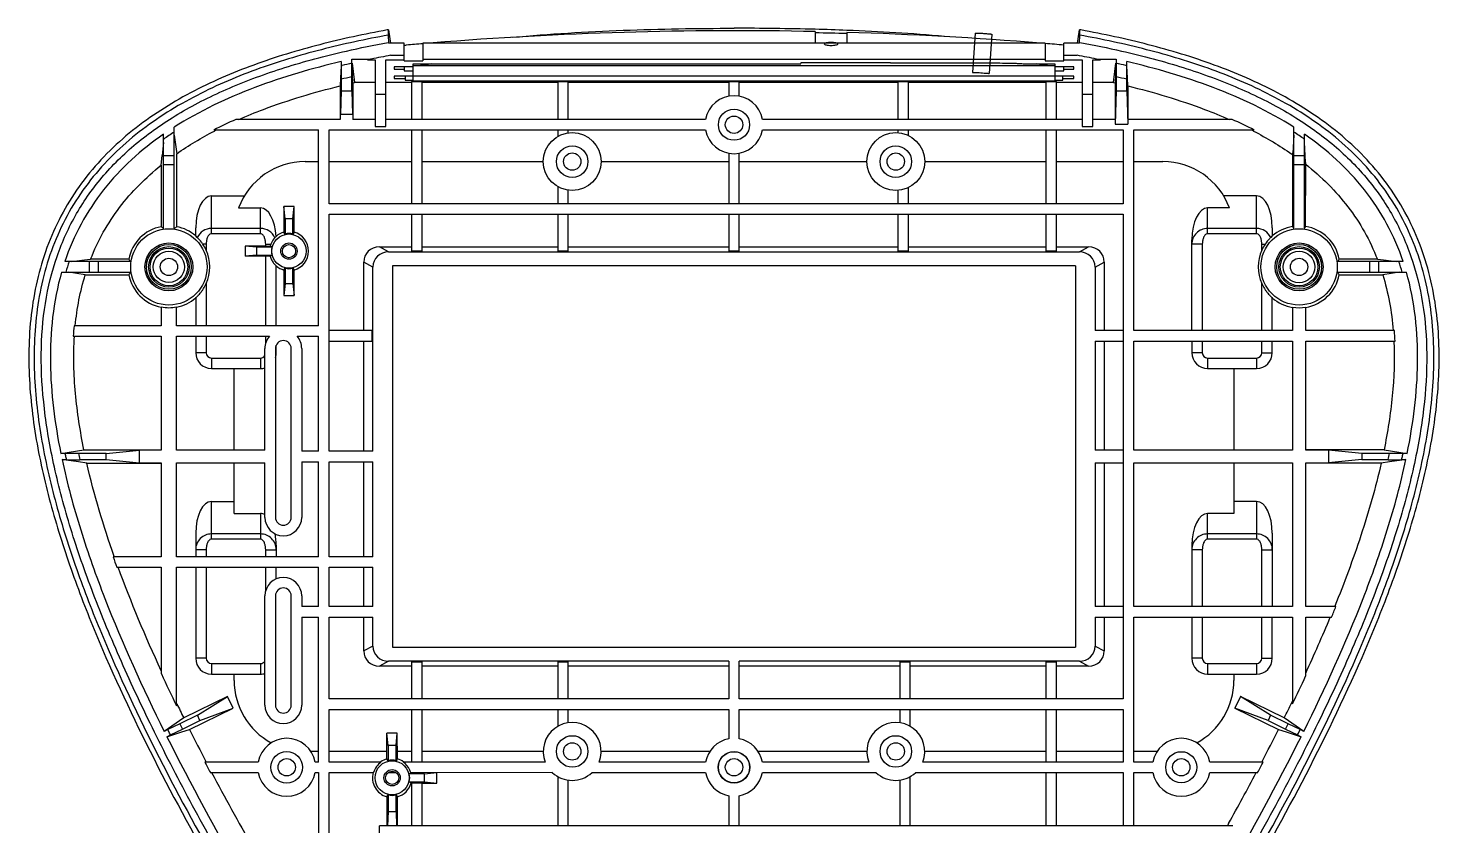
# Model space of a CAD drawing. Header units: millimetres. Extents: x 480 to 3134, y 272 to 1195.
# Drawn here: x 809.6 to 1077.8, y 423.8 to 575.3 of the extents above; entities that cross this region are included whole.
import ezdxf

# ---------------------------------------------------------------- set-up
doc = ezdxf.new("R2010")
doc.units = ezdxf.units.MM

msp = doc.modelspace()

# ---------------------------------------------------------------- linework, layer by layer
at = {"color": 7, "linetype": 'Continuous'}
for p, q in [((877.99, 574.97), (877.79, 574.93)), ((877.99, 574.97), (877.79, 574.93)), ((877.99, 574.97), (878.37, 572.45)), ((959.13, 574.61), (959.13, 572.4)), ((965.13, 574.46), (965.13, 572.4)), ((989.51, 574.33), (989, 566.86)), ((992.7, 574.12), (992.19, 566.64)), ((1008.99, 572.45), (1009.37, 574.97)), ((1009.58, 574.93), (1009.37, 574.97)), ((1009.58, 574.93), (1009.37, 574.97)), ((877.98, 573.95), (878, 572.4)), ((880.98, 572.4), (878, 572.4)), ((880.98, 569.05), (880.98, 572.4)), ((880.98, 572.05), (881.4, 572.05)), ((884.53, 572.4), (884.53, 569.05)), ((1002.83, 572.4), (884.53, 572.4)), ((1002.83, 572.4), (1002.83, 569.05)), ((1006.38, 569.05), (1006.38, 572.4)), ((1009.36, 572.4), (1006.38, 572.4)), ((1009.36, 572.4), (1009.38, 573.95)), ((869.04, 568.94), (869.04, 563.4)), ((871.04, 563.4), (871.04, 569.4)), ((871.04, 569.4), (874.76, 569.4)), ((874.04, 569.25), (875.51, 569.25)), ((875.51, 569.25), (875.51, 556.63)), ((877.51, 556.63), (877.51, 569.25)), ((877.51, 569.25), (880.98, 569.25)), ((880.98, 570.11), (878.43, 570.11)), ((880.98, 569.05), (884.53, 569.05)), ((884.53, 569.4), (1002.83, 569.4)), ((956.41, 568.47), (956.43, 568.76)), ((956.43, 568.76), (973.4, 568.76)), ((973.4, 568.76), (973.4, 568.67)), ((1002.83, 569.05), (1006.38, 569.05)), ((1008.91, 570.11), (1006.38, 570.11)), ((1006.38, 569.25), (1009.85, 569.25)), ((1009.85, 569.25), (1009.85, 556.63)), ((1011.85, 556.63), (1011.85, 569.25)), ((1011.85, 569.25), (1013.32, 569.25)), ((1012.6, 569.4), (1016.32, 569.4)), ((1016.32, 569.4), (1016.32, 563.4)), ((1018.32, 563.4), (1018.32, 568.94)), ((869.01, 568.14), (868.9, 565.84)), ((869.04, 568.14), (869.22, 568.18)), ((871.27, 564.88), (871.12, 567.88)), ((871.13, 568.61), (871.54, 564.94)), ((879.07, 567.93), (879.07, 567.51)), ((882.68, 567.93), (879.07, 567.93)), ((879.07, 567.51), (880.98, 567.51)), ((879.07, 566.15), (879.07, 565.73)), ((882.68, 566.15), (879.07, 566.15)), ((880.98, 567.93), (880.98, 567.16)), ((880.98, 567.16), (882.68, 567.16)), ((881.22, 566.15), (881.22, 565.38)), ((882.68, 565.23), (882.68, 568.47)), ((882.68, 568.47), (956.41, 568.47)), ((882.68, 568.15), (1004.68, 568.15)), ((882.68, 566.23), (1004.68, 566.23)), ((973.4, 568.67), (992.47, 568.67)), ((998.86, 568.47), (1004.68, 568.47)), ((1004.68, 568.47), (1004.68, 565.23)), ((1008.29, 567.93), (1004.68, 567.93)), ((1004.68, 567.16), (1006.38, 567.16)), ((1008.29, 566.15), (1004.68, 566.15)), ((1006.14, 565.38), (1006.14, 566.15)), ((1006.38, 567.16), (1006.38, 567.93)), ((1006.38, 567.51), (1008.29, 567.51)), ((1008.29, 567.51), (1008.29, 567.93)), ((1008.29, 565.73), (1008.29, 566.15)), ((1015.82, 564.94), (1016.23, 568.61)), ((1016.24, 567.88), (1016.09, 564.88)), ((1018.32, 568.14), (1018.14, 568.18)), ((1018.46, 565.84), (1018.35, 568.14)), ((868.9, 565.84), (868.82, 564.3)), ((868.82, 564.3), (868.83, 557.94)), ((869.04, 563.4), (868.9, 558.94)), ((869.04, 563.4), (871.04, 563.4)), ((871.04, 563.4), (871.19, 558.94)), ((871.27, 564.88), (871.26, 557.94)), ((871.27, 564.88), (871.54, 564.94)), ((875.51, 564.94), (871.54, 564.94)), ((882.4, 564.94), (877.51, 564.94)), ((879.07, 565.73), (881.22, 565.73)), ((881.22, 565.38), (882.68, 565.38)), ((882.4, 565.15), (882.4, 557.94)), ((882.4, 565.15), (884.4, 565.15)), ((1004.68, 565.23), (882.68, 565.23)), ((884.4, 557.94), (884.4, 565.15)), ((910.18, 564.94), (884.4, 564.94)), ((910.18, 565.15), (910.18, 557.94)), ((910.18, 565.15), (912.18, 565.15)), ((912.18, 557.94), (912.18, 565.15)), ((942.68, 564.94), (912.18, 564.94)), ((942.68, 565.15), (942.68, 562.35)), ((942.68, 565.15), (944.68, 565.15)), ((944.68, 562.35), (944.68, 565.15)), ((974.82, 564.94), (944.68, 564.94)), ((974.82, 565.15), (974.82, 557.94)), ((974.82, 565.15), (976.82, 565.15)), ((976.82, 557.94), (976.82, 565.15)), ((1002.96, 564.94), (976.82, 564.94)), ((1002.96, 565.15), (1002.96, 557.94)), ((1002.96, 565.15), (1004.96, 565.15)), ((1004.68, 565.38), (1006.14, 565.38)), ((1004.96, 557.94), (1004.96, 565.15)), ((1009.85, 564.94), (1004.96, 564.94)), ((1006.14, 565.73), (1008.29, 565.73)), ((1015.82, 564.94), (1011.85, 564.94)), ((1015.82, 564.94), (1016.09, 564.88)), ((1016.09, 564.88), (1016.09, 557.94)), ((1016.32, 563.4), (1016.1, 557.06)), ((1016.32, 563.4), (1018.32, 563.4)), ((1018.32, 563.4), (1018.53, 557.06)), ((1018.54, 564.3), (1018.46, 565.84)), ((1018.54, 564.3), (1018.54, 557.94)), ((875.51, 562.75), (877.51, 562.75)), ((1009.85, 562.75), (1011.85, 562.75)), ((868.9, 558.94), (871.19, 558.94)), ((837.29, 537.17), (837.29, 556.46)), ((844.85, 555.94), (864.72, 555.94)), ((868.83, 557.94), (849, 557.94)), ((864.72, 518.77), (864.72, 555.94)), ((866.72, 541.94), (866.72, 555.94)), ((866.72, 555.94), (938.27, 555.94)), ((875.51, 557.94), (871.26, 557.94)), ((875.51, 556.63), (877.51, 556.63)), ((938.27, 557.94), (877.51, 557.94)), ((882.4, 555.94), (882.4, 541.94)), ((884.4, 541.94), (884.4, 555.94)), ((910.18, 555.94), (910.18, 554.7)), ((912.18, 555.39), (912.18, 555.94)), ((1009.85, 557.94), (949.09, 557.94)), ((949.09, 555.94), (1017.64, 555.94)), ((974.82, 555.94), (974.82, 555.42)), ((976.82, 554.89), (976.82, 555.94)), ((1002.96, 555.94), (1002.96, 541.94)), ((1004.96, 541.94), (1004.96, 555.94)), ((1009.85, 556.63), (1011.85, 556.63)), ((1016.1, 557.94), (1011.85, 557.94)), ((1016.1, 557.06), (1018.53, 557.06)), ((1017.64, 555.94), (1017.64, 541.94)), ((1038.36, 557.94), (1018.53, 557.94)), ((1019.64, 517.84), (1019.64, 555.94)), ((1019.64, 555.94), (1042.51, 555.94)), ((1050.07, 537.17), (1050.07, 556.46)), ((835.29, 537.17), (835.29, 555.13)), ((837.29, 554.94), (837.77, 551.43)), ((1050.07, 554.94), (1049.86, 551.54)), ((1052.07, 537.17), (1052.07, 555.13)), ((1052.2, 551.09), (1052.07, 553.58)), ((834.82, 549.24), (835.02, 551.11)), ((835.29, 551.08), (837.29, 551.08)), ((837.77, 537.58), (837.77, 551.43)), ((862.18, 549.94), (864.72, 549.94)), ((866.72, 549.94), (882.4, 549.94)), ((884.4, 549.94), (907.43, 549.94)), ((918.43, 549.94), (942.68, 549.94)), ((942.68, 551.53), (942.68, 541.94)), ((944.68, 541.94), (944.68, 551.53)), ((944.68, 549.94), (968.93, 549.94)), ((979.93, 549.94), (1002.96, 549.94)), ((1004.96, 549.94), (1017.64, 549.94)), ((1019.64, 549.94), (1025.18, 549.94)), ((1049.82, 551.57), (1049.82, 537.58)), ((1050.07, 551.08), (1052.07, 551.08)), ((1052.27, 549.76), (1052.2, 551.09)), ((834.82, 549.24), (834.82, 537.58)), ((835.29, 549.39), (837.29, 549.39)), ((1050.07, 549.39), (1052.07, 549.39)), ((1052.27, 549.39), (1052.27, 549.76)), ((1052.32, 549.73), (1052.27, 549.76)), ((1052.3, 537.58), (1052.27, 549.39)), ((1052.3, 537.58), (1052.32, 549.39)), ((1052.32, 549.39), (1052.32, 549.73)), ((910.18, 545.17), (910.18, 541.94)), ((976.82, 541.94), (976.82, 544.98)), ((844.38, 536.25), (844.38, 543.41)), ((844.38, 543.41), (850.62, 543.41)), ((1017.64, 541.94), (866.72, 541.94)), ((912.18, 541.94), (912.18, 544.49)), ((974.82, 544.45), (974.82, 541.94)), ((1042.98, 543.41), (1036.74, 543.41)), ((1042.98, 536.25), (1042.98, 543.41)), ((849.53, 541.14), (853.68, 541.14)), ((853.68, 536.25), (853.68, 541.14)), ((858.13, 541.39), (858.13, 536.53)), ((858.36, 539.1), (858.13, 541.39)), ((860.09, 541.39), (858.13, 541.39)), ((859.86, 539.1), (860.09, 541.39)), ((860.09, 536.53), (860.09, 541.39)), ((866.72, 494.94), (866.72, 539.94)), ((866.72, 539.94), (1017.64, 539.94)), ((882.4, 539.94), (882.4, 532.91)), ((884.4, 532.91), (884.4, 539.94)), ((910.18, 539.94), (910.18, 532.91)), ((912.18, 532.91), (912.18, 539.94)), ((942.68, 539.94), (942.68, 532.91)), ((944.68, 532.91), (944.68, 539.94)), ((974.82, 539.94), (974.82, 532.91)), ((976.82, 532.91), (976.82, 539.94)), ((1002.96, 539.94), (1002.96, 532.91)), ((1004.96, 532.91), (1004.96, 539.94)), ((1017.64, 539.94), (1017.64, 517.84)), ((1033.68, 536.25), (1033.68, 541.14)), ((1037.83, 541.14), (1033.68, 541.14)), ((841.38, 535.82), (841.38, 537.38)), ((853.68, 537.25), (844.38, 537.25)), ((858.36, 539.1), (858.36, 536.19)), ((859.86, 539.1), (858.36, 539.1)), ((859.86, 536.19), (859.86, 539.1)), ((1042.98, 537.25), (1033.68, 537.25)), ((1045.98, 537.38), (1045.98, 535.82)), ((1050.07, 537.17), (1049.86, 537.59)), ((1052.07, 537.17), (1052.27, 537.59)), ((841.67, 535.54), (841.38, 535.82)), ((843.38, 534.24), (842.75, 534.24)), ((843.38, 534.24), (843.38, 533.1)), ((853.68, 536.25), (844.38, 536.25)), ((850.79, 533.9), (850.79, 531.97)), ((854.68, 533.9), (850.79, 533.9)), ((852.95, 533.69), (850.79, 533.9)), ((854.68, 533.9), (854.68, 534.24)), ((854.68, 534.24), (855.65, 534.24)), ((1030.68, 517.84), (1030.68, 535.11)), ((1032.68, 534.24), (1030.68, 534.24)), ((1032.68, 534.24), (1032.68, 517.84)), ((1042.98, 536.25), (1033.68, 536.25)), ((1043.98, 534.24), (1044.61, 534.24)), ((1043.98, 533.1), (1043.98, 534.24)), ((1045.98, 535.82), (1045.69, 535.54)), ((817.86, 530.94), (820.25, 531.26)), ((820.25, 531.26), (821.42, 531.41)), ((828.66, 531.41), (821.42, 531.41)), ((852.95, 532.19), (850.79, 531.97)), ((854.68, 531.97), (850.79, 531.97)), ((852.95, 533.69), (852.95, 532.19)), ((855.86, 533.69), (852.95, 533.69)), ((852.95, 532.19), (855.86, 532.19)), ((854.68, 518.77), (854.68, 531.97)), ((878.03, 532.8), (876.3, 533.73)), ((876.3, 533.73), (882.4, 533.73)), ((878.03, 532.8), (1009.33, 532.8)), ((884.4, 532.91), (882.4, 532.91)), ((884.4, 533.73), (910.18, 533.73)), ((912.18, 532.91), (910.18, 532.91)), ((912.18, 533.73), (942.68, 533.73)), ((944.68, 532.91), (942.68, 532.91)), ((944.68, 533.73), (974.82, 533.73)), ((976.82, 532.91), (974.82, 532.91)), ((976.82, 533.73), (1002.96, 533.73)), ((1004.96, 532.91), (1002.96, 532.91)), ((1004.96, 533.73), (1011.05, 533.73)), ((1009.33, 532.8), (1011.05, 533.73)), ((1065.94, 531.41), (1058.7, 531.41)), ((1065.94, 531.41), (1067.11, 531.26)), ((1067.11, 531.26), (1069.5, 530.94)), ((815.89, 528.94), (829.06, 528.94)), ((829.06, 530.94), (816.52, 530.94)), ((820.4, 528.46), (817.22, 528.94)), ((820.4, 528.46), (828.66, 528.46)), ((821.19, 528.94), (821.19, 530.94)), ((822.88, 528.94), (822.88, 530.94)), ((856.68, 518.77), (856.68, 530.13)), ((858.13, 529.35), (858.13, 524.49)), ((858.36, 529.69), (858.36, 526.78)), ((859.86, 526.78), (859.86, 529.69)), ((860.09, 524.49), (860.09, 529.35)), ((873.32, 517.84), (873.32, 530.85)), ((875.04, 529.92), (873.32, 530.85)), ((875.04, 494.94), (875.04, 529.92)), ((878.8, 530.14), (878.8, 457.74)), ((1008.56, 530.14), (878.8, 530.14)), ((1008.56, 530.14), (1008.56, 457.74)), ((1012.32, 529.92), (1014.04, 530.85)), ((1012.32, 529.92), (1012.32, 517.84)), ((1014.04, 530.85), (1014.04, 517.84)), ((1070.84, 530.94), (1058.3, 530.94)), ((1058.3, 528.94), (1071.47, 528.94)), ((1058.7, 528.46), (1066.96, 528.46)), ((1064.48, 530.94), (1064.48, 528.94)), ((1066.17, 530.94), (1066.17, 528.94)), ((1070.14, 528.94), (1066.96, 528.46)), ((843.38, 526.78), (843.38, 518.77)), ((858.36, 526.78), (858.13, 524.49)), ((858.36, 526.78), (859.86, 526.78)), ((859.86, 526.78), (860.09, 524.49)), ((1043.98, 517.84), (1043.98, 526.78)), ((841.38, 524.07), (841.38, 518.77)), ((858.13, 524.49), (860.09, 524.49)), ((1045.98, 517.84), (1045.98, 524.07)), ((834.85, 522.33), (834.85, 518.77)), ((837.73, 518.77), (837.73, 522.33)), ((1049.82, 522.29), (1049.82, 517.84)), ((1052.32, 517.84), (1052.32, 522.3)), ((834.85, 518.77), (818.26, 518.77)), ((864.72, 518.77), (837.73, 518.77)), ((874.85, 517.84), (866.72, 517.84)), ((874.85, 517.84), (874.85, 515.84)), ((1017.64, 517.84), (1012.32, 517.84)), ((1017.64, 517.84), (1017.64, 515.84)), ((1049.82, 517.84), (1019.64, 517.84)), ((1069.18, 517.84), (1052.32, 517.84)), ((818.1, 516.77), (834.85, 516.77)), ((834.85, 516.77), (834.85, 495.15)), ((837.73, 495.15), (837.73, 516.77)), ((837.73, 516.77), (855.43, 516.77)), ((841.38, 516.77), (841.38, 513.64)), ((843.38, 516.77), (843.38, 513.64)), ((854.68, 515.43), (854.68, 516.77)), ((856.68, 513.64), (856.68, 515.08)), ((860.64, 516.77), (864.72, 516.77)), ((864.72, 494.94), (864.72, 516.77)), ((866.72, 515.84), (874.85, 515.84)), ((873.32, 494.94), (873.32, 515.84)), ((1012.32, 515.84), (1012.32, 495.15)), ((1012.32, 515.84), (1017.64, 515.84)), ((1014.04, 515.84), (1014.04, 495.18)), ((1017.64, 515.84), (1017.64, 495.15)), ((1019.64, 515.84), (1049.82, 515.84)), ((1019.64, 495.15), (1019.64, 515.84)), ((1030.68, 515.84), (1030.68, 513.64)), ((1032.68, 515.84), (1032.68, 513.64)), ((1043.98, 513.64), (1043.98, 515.84)), ((1045.98, 513.64), (1045.98, 515.84)), ((1049.82, 515.84), (1049.82, 495.15)), ((1052.32, 515.84), (1069.31, 515.84)), ((1052.32, 495.15), (1052.32, 515.84)), ((843.38, 513.64), (841.38, 513.64)), ((844.38, 512.64), (844.38, 510.64)), ((844.38, 512.64), (853.68, 512.64)), ((853.68, 512.64), (853.68, 510.64)), ((854.53, 495.15), (854.53, 514.44)), ((856.53, 514.44), (856.53, 482.39)), ((856.53, 513.64), (856.68, 513.64)), ((859.53, 482.39), (859.53, 514.44)), ((861.53, 514.44), (861.53, 494.94)), ((1032.68, 513.64), (1030.68, 513.64)), ((1033.68, 512.64), (1042.98, 512.64)), ((1033.68, 512.64), (1033.68, 510.64)), ((1042.98, 512.64), (1042.98, 510.64)), ((1043.98, 513.64), (1045.98, 513.64)), ((844.38, 510.64), (853.68, 510.64)), ((848.68, 495.18), (848.68, 510.64)), ((1033.68, 510.64), (1042.98, 510.64)), ((1038.68, 510.64), (1038.68, 495.18)), ((815.74, 494.52), (820.15, 495.19)), ((816.54, 494.52), (815.74, 494.52)), ((819.08, 494.54), (816.53, 494.54)), ((824.34, 494.52), (819.09, 494.52)), ((820.15, 495.19), (834.82, 495.19)), ((824.34, 494.52), (830.68, 495.15)), ((824.34, 493.36), (824.34, 494.52)), ((830.68, 492.72), (830.68, 495.15)), ((834.85, 495.15), (830.68, 495.15)), ((854.53, 495.15), (837.73, 495.15)), ((864.72, 494.94), (861.53, 494.94)), ((875.04, 494.94), (866.72, 494.94)), ((1017.64, 495.15), (1012.32, 495.15)), ((1017.64, 495.15), (1017.64, 492.72)), ((1049.82, 495.15), (1019.64, 495.15)), ((1067.21, 495.19), (1052.32, 495.19)), ((1056.68, 495.15), (1052.32, 495.15)), ((1063.02, 494.52), (1056.68, 495.15)), ((1056.68, 495.15), (1056.68, 492.72)), ((1068.27, 494.52), (1063.02, 494.52)), ((1063.02, 494.52), (1063.02, 493.36)), ((1067.21, 495.19), (1071.62, 494.52)), ((1070.83, 494.54), (1068.28, 494.54)), ((1071.62, 494.52), (1070.82, 494.52)), ((816.76, 493.25), (815.99, 493.36)), ((815.99, 493.36), (816.78, 493.36)), ((819.13, 492.91), (816.76, 493.25)), ((816.78, 493.33), (819.34, 493.33)), ((820.69, 492.69), (819.13, 492.91)), ((819.34, 493.36), (824.34, 493.36)), ((820.69, 492.69), (834.82, 492.69)), ((824.34, 493.36), (830.68, 492.72)), ((830.68, 492.72), (834.85, 492.72)), ((834.85, 492.72), (834.85, 474.91)), ((837.73, 474.91), (837.73, 492.72)), ((837.73, 492.72), (854.53, 492.72)), ((848.68, 483.14), (848.68, 492.69)), ((854.53, 482.39), (854.53, 492.72)), ((861.53, 492.94), (861.53, 482.39)), ((861.53, 492.94), (864.72, 492.94)), ((864.72, 474.91), (864.72, 492.94)), ((866.72, 474.91), (866.72, 492.94)), ((866.72, 492.94), (875.04, 492.94)), ((873.32, 474.91), (873.32, 492.94)), ((875.04, 474.91), (875.04, 492.94)), ((1012.32, 492.72), (1017.64, 492.72)), ((1012.32, 492.72), (1012.32, 465.44)), ((1014.04, 492.69), (1014.04, 465.44)), ((1017.64, 492.72), (1017.64, 465.44)), ((1019.64, 492.72), (1049.82, 492.72)), ((1019.64, 465.44), (1019.64, 492.72)), ((1038.68, 492.69), (1038.68, 483.14)), ((1049.82, 492.72), (1049.82, 465.44)), ((1052.32, 492.72), (1056.68, 492.72)), ((1052.32, 465.44), (1052.32, 492.72)), ((1066.67, 492.69), (1052.32, 492.69)), ((1063.02, 493.36), (1056.68, 492.72)), ((1063.02, 493.36), (1068.02, 493.36)), ((1068.23, 492.91), (1066.67, 492.69)), ((1068.02, 493.33), (1070.58, 493.33)), ((1070.6, 493.25), (1068.23, 492.91)), ((1070.58, 493.36), (1071.37, 493.36)), ((1071.37, 493.36), (1070.6, 493.25)), ((844.38, 478.25), (844.38, 485.41)), ((844.38, 485.41), (848.68, 485.41)), ((848.68, 483.14), (853.68, 483.14)), ((853.68, 483.14), (853.68, 478.25)), ((1038.68, 483.14), (1033.68, 483.14)), ((1033.68, 478.25), (1033.68, 483.14)), ((1042.98, 485.41), (1038.68, 485.41)), ((1042.98, 485.41), (1042.98, 478.25)), ((841.38, 479.38), (841.38, 474.91)), ((853.68, 479.25), (844.38, 479.25)), ((853.68, 478.25), (844.38, 478.25)), ((1042.98, 479.25), (1033.68, 479.25)), ((1042.98, 478.25), (1033.68, 478.25)), ((1045.98, 479.38), (1045.98, 465.44)), ((834.85, 474.91), (825.68, 474.91)), ((864.72, 474.91), (837.73, 474.91)), ((843.38, 476.24), (841.38, 476.24)), ((843.38, 476.24), (843.38, 474.91)), ((854.68, 474.91), (854.68, 476.24)), ((854.68, 476.24), (856.68, 476.24)), ((856.68, 477.11), (856.68, 474.91)), ((875.04, 474.91), (866.72, 474.91)), ((1030.68, 477.11), (1030.68, 465.44)), ((1032.68, 476.24), (1030.68, 476.24)), ((1032.68, 476.24), (1032.68, 465.44)), ((1043.98, 476.24), (1045.98, 476.24)), ((1043.98, 465.44), (1043.98, 476.24)), ((826.4, 472.91), (834.85, 472.91)), ((834.85, 472.91), (834.85, 452.66)), ((837.73, 446.58), (837.73, 472.91)), ((837.73, 472.91), (864.72, 472.91)), ((841.38, 472.91), (841.38, 455.64)), ((843.38, 472.91), (843.38, 455.64)), ((854.68, 468.47), (854.68, 472.91)), ((856.68, 470.71), (856.68, 472.91)), ((864.72, 465.44), (864.72, 472.91)), ((866.72, 465.44), (866.72, 472.91)), ((866.72, 472.91), (875.04, 472.91)), ((873.32, 465.44), (873.32, 472.91)), ((875.04, 465.44), (875.04, 472.91)), ((854.53, 446.73), (854.53, 467.48)), ((856.53, 467.48), (856.53, 446.73)), ((859.53, 446.73), (859.53, 467.48)), ((861.53, 467.48), (861.53, 465.44)), ((864.72, 465.44), (861.53, 465.44)), ((875.04, 465.44), (866.72, 465.44)), ((1017.64, 465.44), (1012.32, 465.44)), ((1017.64, 465.44), (1017.64, 463.44)), ((1049.82, 465.44), (1019.64, 465.44)), ((1058.07, 465.44), (1052.32, 465.44)), ((861.53, 463.44), (861.53, 446.73)), ((861.53, 463.44), (864.72, 463.44)), ((864.72, 435.94), (864.72, 463.44)), ((866.72, 447.94), (866.72, 463.44)), ((866.72, 463.44), (875.04, 463.44)), ((873.32, 457.02), (873.32, 463.44)), ((875.04, 457.96), (875.04, 463.44)), ((1012.32, 463.44), (1017.64, 463.44)), ((1012.32, 463.44), (1012.32, 457.96)), ((1014.04, 463.44), (1014.04, 457.02)), ((1017.64, 463.44), (1017.64, 447.94)), ((1019.64, 463.44), (1049.82, 463.44)), ((1019.64, 435.94), (1019.64, 463.44)), ((1030.68, 463.44), (1030.68, 455.64)), ((1032.68, 463.44), (1032.68, 455.64)), ((1043.98, 455.64), (1043.98, 463.44)), ((1045.98, 455.64), (1045.98, 463.44)), ((1049.82, 463.44), (1049.82, 446.98)), ((1052.32, 463.44), (1057.25, 463.44)), ((1052.32, 452.25), (1052.32, 463.44)), ((875.04, 457.96), (873.32, 457.02)), ((878.8, 457.74), (1008.56, 457.74)), ((1012.32, 457.96), (1014.04, 457.02)), ((843.38, 455.64), (841.38, 455.64)), ((844.38, 454.64), (844.38, 452.64)), ((844.38, 454.64), (853.68, 454.64)), ((853.68, 454.64), (853.68, 452.64)), ((878.03, 455.08), (876.3, 454.14)), ((882.4, 454.14), (876.3, 454.14)), ((942.68, 455.08), (878.03, 455.08)), ((882.4, 454.97), (882.4, 447.94)), ((882.4, 454.97), (884.4, 454.97)), ((884.4, 447.94), (884.4, 454.97)), ((910.18, 454.14), (884.4, 454.14)), ((910.18, 454.97), (910.18, 447.94)), ((910.18, 454.97), (912.18, 454.97)), ((912.18, 447.94), (912.18, 454.97)), ((942.68, 454.14), (912.18, 454.14)), ((942.68, 455.08), (942.68, 447.94)), ((944.68, 447.94), (944.68, 455.08)), ((1009.33, 455.08), (944.68, 455.08)), ((975.18, 454.14), (944.68, 454.14)), ((975.18, 454.97), (977.18, 454.97)), ((975.18, 454.97), (975.18, 447.94)), ((977.18, 447.94), (977.18, 454.97)), ((1002.96, 454.14), (977.18, 454.14)), ((1002.96, 454.97), (1004.96, 454.97)), ((1002.96, 454.97), (1002.96, 447.94)), ((1004.96, 447.94), (1004.96, 454.97)), ((1011.05, 454.14), (1004.96, 454.14)), ((1009.33, 455.08), (1011.05, 454.14)), ((1032.68, 455.64), (1030.68, 455.64)), ((1033.68, 454.64), (1042.98, 454.64)), ((1033.68, 454.64), (1033.68, 452.64)), ((1042.98, 454.64), (1042.98, 452.64)), ((1043.98, 455.64), (1045.98, 455.64)), ((844.38, 452.64), (853.68, 452.64)), ((848.68, 451.44), (848.68, 452.64)), ((1033.68, 452.64), (1042.98, 452.64)), ((1038.68, 452.64), (1038.68, 451.44)), ((847.42, 448.35), (839.11, 444.3)), ((841.71, 444.82), (847.42, 448.35)), ((848.49, 446.15), (847.42, 448.35)), ((1039.94, 448.35), (1038.87, 446.15)), ((1048.25, 444.3), (1039.94, 448.35)), ((1045.65, 444.82), (1039.94, 448.35)), ((840.2, 442.11), (848.49, 446.15)), ((842.19, 443.82), (848.49, 446.15)), ((942.68, 447.94), (866.72, 447.94)), ((866.72, 435.94), (866.72, 445.94)), ((866.72, 445.94), (942.68, 445.94)), ((882.4, 445.94), (882.4, 435.94)), ((884.4, 435.94), (884.4, 445.94)), ((910.18, 445.94), (910.18, 442.7)), ((912.18, 443.39), (912.18, 445.94)), ((942.68, 445.94), (942.68, 440.35)), ((1017.64, 447.94), (944.68, 447.94)), ((944.68, 440.35), (944.68, 445.94)), ((944.68, 445.94), (1017.64, 445.94)), ((975.18, 445.94), (975.18, 443.39)), ((977.18, 442.7), (977.18, 445.94)), ((1002.96, 445.94), (1002.96, 435.94)), ((1004.96, 435.94), (1004.96, 445.94)), ((1017.64, 445.94), (1017.64, 435.94)), ((1045.17, 443.82), (1038.87, 446.15)), ((1038.87, 446.15), (1047.15, 442.11)), ((839.11, 444.3), (835.41, 441.75)), ((838.34, 443.2), (836.09, 442.11)), ((841.71, 444.82), (838.35, 443.18)), ((838.85, 442.19), (842.19, 443.82)), ((842.19, 443.82), (841.71, 444.82)), ((1045.65, 444.82), (1045.17, 443.82)), ((1045.17, 443.82), (1048.51, 442.19)), ((1049.01, 443.18), (1045.65, 444.82)), ((1051.95, 441.75), (1048.25, 444.3)), ((1051.26, 442.11), (1049.02, 443.2)), ((836.1, 442.09), (835.41, 441.75)), ((835.9, 440.75), (836.6, 441.09)), ((835.9, 440.75), (836.63, 440.98)), ((836.43, 441.43), (836.1, 442.09)), ((836.6, 441.09), (836.43, 441.43)), ((836.61, 441.07), (838.86, 442.17)), ((836.63, 440.98), (838.77, 441.66)), ((838.77, 441.66), (840.2, 442.11)), ((877.72, 436.54), (877.73, 441.39)), ((877.96, 439.1), (877.73, 441.39)), ((879.69, 441.39), (877.73, 441.39)), ((879.46, 439.1), (879.69, 441.39)), ((879.7, 436.54), (879.69, 441.39)), ((1047.15, 442.11), (1048.59, 441.66)), ((1048.5, 442.17), (1050.75, 441.07)), ((1048.59, 441.66), (1050.72, 440.98)), ((1050.72, 440.98), (1051.46, 440.75)), ((1050.76, 441.09), (1050.93, 441.43)), ((1050.76, 441.09), (1051.46, 440.75)), ((1050.93, 441.43), (1051.25, 442.09)), ((1051.95, 441.75), (1051.25, 442.09)), ((864.72, 437.94), (863.29, 437.94)), ((877.73, 437.94), (866.72, 437.94)), ((877.96, 439.1), (877.96, 436.19)), ((879.46, 439.1), (877.96, 439.1)), ((879.46, 436.19), (879.46, 439.1)), ((882.4, 437.94), (879.69, 437.94)), ((907.43, 437.94), (884.4, 437.94)), ((939.07, 437.94), (918.43, 437.94)), ((968.93, 437.94), (948.29, 437.94)), ((1002.96, 437.94), (979.93, 437.94)), ((1017.64, 437.94), (1004.96, 437.94)), ((1024.07, 437.94), (1019.64, 437.94)), ((853.27, 435.94), (843.11, 435.94)), ((843.37, 435.94), (843.32, 436.04)), ((864.72, 435.94), (864.09, 435.94)), ((876.59, 435.94), (866.72, 435.94)), ((907.81, 435.94), (880.83, 435.94)), ((938.27, 435.94), (918.05, 435.94)), ((969.31, 435.94), (949.09, 435.94)), ((1017.64, 435.94), (979.55, 435.94)), ((1023.27, 435.94), (1019.64, 435.94)), ((1044.25, 435.94), (1034.09, 435.94)), ((1044.04, 436.04), (1043.99, 435.94)), ((844.16, 433.94), (853.27, 433.94)), ((864.09, 433.94), (864.72, 433.94)), ((864.72, 433.94), (864.72, 411.97)), ((866.72, 411.97), (866.72, 433.94)), ((866.72, 433.94), (875.18, 433.94)), ((877.96, 433.94), (879.46, 433.94)), ((884.87, 433.69), (881.96, 433.69)), ((881.96, 432.19), (884.87, 432.19)), ((909.15, 433.94), (882.25, 433.91)), ((882.4, 431.95), (882.31, 431.95)), ((882.4, 431.98), (882.4, 423.84)), ((882.4, 431.98), (884.4, 431.98)), ((884.4, 423.84), (884.4, 431.98)), ((884.4, 431.95), (887.23, 431.95)), ((884.87, 433.69), (887.19, 433.93)), ((884.87, 432.19), (884.87, 433.69)), ((884.87, 432.19), (887.23, 431.95)), ((887.23, 431.95), (887.23, 433.94)), ((910.18, 433.17), (910.18, 423.84)), ((912.18, 423.84), (912.18, 432.49)), ((916.7, 433.94), (938.27, 433.94)), ((949.09, 433.94), (970.65, 433.94)), ((975.18, 432.49), (975.18, 423.84)), ((977.18, 423.84), (977.18, 433.17)), ((978.2, 433.94), (1017.64, 433.94)), ((1002.96, 433.94), (1002.96, 423.84)), ((1004.96, 423.84), (1004.96, 433.94)), ((1017.64, 433.94), (1017.64, 423.84)), ((1019.64, 433.94), (1023.27, 433.94)), ((1019.64, 423.84), (1019.64, 433.94)), ((1034.09, 433.94), (1043.2, 433.94)), ((877.72, 429.34), (877.72, 423.84)), ((877.96, 429.69), (877.96, 426.56)), ((879.46, 426.56), (879.46, 429.69)), ((879.7, 423.84), (879.7, 429.34)), ((942.68, 429.53), (942.68, 423.84)), ((944.68, 423.84), (944.68, 429.53)), ((877.96, 426.56), (877.86, 423.84)), ((877.96, 426.56), (879.46, 426.56)), ((879.46, 426.56), (879.56, 423.84)), ((876.34, 411.18), (876.34, 423.84)), ((1038.46, 423.84), (876.34, 423.84)), ((1037.68, 424.27), (1037.44, 423.84)), ((1037.68, 424.27), (1037.44, 423.84))]:
    msp.add_line(p, q, dxfattribs=at)
at = {"color": 3, "linetype": 'Continuous'}
for centre, radius in [((943.68, 556.94), 2.96), ((943.68, 556.94), 1.65), ((912.93, 549.94), 3), ((974.43, 549.94), 3), ((912.93, 549.94), 1.65), ((974.43, 549.94), 1.65), ((912.93, 437.94), 3), ((974.43, 437.94), 3), ((858.68, 434.94), 3), ((912.93, 437.94), 1.65), ((943.68, 434.94), 3), ((943.68, 434.94), 2.96), ((974.43, 437.94), 1.65), ((1028.68, 434.94), 2.96), ((858.68, 434.94), 1.65), ((943.68, 434.94), 1.65), ((1028.68, 434.94), 1.65)]:
    msp.add_circle(centre, radius, dxfattribs=at)
at = {"color": 7, "linetype": 'Continuous'}
for centre, radius in [((912.93, 549.94), 5.5), ((974.43, 549.94), 5.5), ((836.29, 529.94), 7.25), ((1051.07, 529.94), 7.25), ((836.29, 529.94), 4.55), ((836.29, 529.94), 4.25), ((859.11, 532.94), 3.25), ((859.11, 532.94), 1.55), ((859.11, 532.94), 1.25), ((1051.07, 529.94), 4.55), ((1051.07, 529.94), 4.25), ((836.29, 529.94), 3.85), ((836.29, 529.94), 3.57), ((1051.07, 529.94), 3.85), ((1051.07, 529.94), 3.57), ((878.71, 432.94), 3.25), ((878.71, 432.94), 1.55), ((878.71, 432.94), 1.25)]:
    msp.add_circle(centre, radius, dxfattribs=at)
at = {"color": 1, "linetype": 'Continuous'}
for centre, radius in [((836.29, 529.94), 2.96), ((836.29, 529.94), 1.65), ((1051.07, 529.94), 3), ((1051.07, 529.94), 1.65)]:
    msp.add_circle(centre, radius, dxfattribs=at)
at = {"color": 7, "linetype": 'Continuous'}
for centre, radius, start, end in [((943.97, 2.46), 572.79, 88.4828, 90.029), ((945.87, 82.07), 493.16, 87.7602, 88.4592), ((943.93, -143.33), 718.11, 85.3663, 88.30869), ((949.88, 173.6), 401.54, 85.1728, 87.8213), ((943.93, -143.3), 718.08, 85.01097, 85.29564), ((912.13, 385.43), 187.73, 101.483, 101.7057), ((914.05, 375.85), 197.5, 100.3895, 101.4756), ((973.3, 375.81), 197.54, 78.5245, 79.6157), ((907.58, 406.17), 163.99, 102.8727, 103.5906), ((908.36, 402.81), 169.94, 102.6842, 103.3149), ((920.5, 338.52), 232.51, 98.4985, 99.0117), ((966.86, 338.52), 232.51, 80.9883, 81.5016), ((979, 402.81), 169.94, 76.6851, 77.3158), ((979.78, 406.17), 163.99, 76.4094, 77.1273), ((943.68, 556.94), 5.5, 10.4757, 169.5243), ((871.37, 502.95), 62.66, 122.9425, 125.1498), ((881.87, 484.36), 80.58, 114.0714, 117.3498), ((879.66, 488.75), 75.44, 117.0484, 117.3855), ((943.68, 556.94), 5.5, 190.4757, 349.5243), ((1005.49, 484.36), 80.58, 62.6502, 65.9286), ((1007.7, 488.75), 75.44, 62.6146, 62.9516), ((1015.99, 502.95), 62.66, 54.8502, 57.0575), ((1734.14, 452.6), 904.5, 173.59043, 173.7474), ((862.18, 536.44), 13.5, 90, 159.6022), ((1025.18, 536.44), 13.5, 20.3978, 90), ((1016.85, 504.2), 57.47, 54.9974, 55.1618), ((836.29, 529.94), 7.78, 100.9416, 169.0584), ((819.98, 519.59), 23.31, 48.9476, 50.4829), ((852.6, 519.59), 23.31, 129.5171, 131.0524), ((836.29, 529.94), 7.78, 49.1582, 79.0584), ((844.38, 534.25), 3, 90.0185, 154.5159), ((853.68, 534.25), 3, 24.3238, 89.9773), ((859.11, 532.94), 3.72, 105.2612, 131.134), ((815.98, 507.54), 51.15, 34.0591, 34.5141), ((902.24, 507.54), 51.15, 145.4859, 145.9409), ((859.11, 532.94), 3.72, 285.2612, 74.7388), ((1033.68, 534.24), 3, 90.0507, 180.0526), ((1042.98, 534.25), 3, 25.4881, 89.977), ((1051.07, 529.94), 7.78, 99.2258, 130.8418), ((1051.07, 529.94), 7.78, 10.9416, 80.7316), ((836.24, 529.91), 7.82, 24.0308, 33.6209), ((859.14, 532.93), 3.72, 159.4709, 164.9071), ((884.32, 575.79), 50.82, 235.5079, 235.9418), ((859.11, 532.94), 3.34, 77.0127, 102.9873), ((1051.12, 529.91), 7.82, 146.3791, 155.9692), ((846.64, 546.25), 23.31, 219.5171, 221.0524), ((836.29, 529.94), 7.76, 335.9819, 24.0181), ((884.32, 490.08), 50.82, 124.0582, 124.4921), ((859.11, 532.94), 3.34, 167.0127, 192.9873), ((1051.07, 529.94), 7.76, 155.9819, 204.0181), ((1040.72, 546.25), 23.31, 318.9476, 320.4829), ((862.13, 515.62), 47.34, 161.118, 163.658), ((846.64, 513.63), 23.31, 138.9476, 140.4829), ((836.29, 529.94), 7.78, 190.9416, 259.0584), ((859.11, 532.94), 3.72, 229.1966, 254.7388), ((815.98, 558.33), 51.15, 325.4859, 325.9409), ((859.11, 532.94), 3.34, 257.0127, 282.9873), ((902.24, 558.33), 51.15, 214.0591, 214.5141), ((1051.07, 529.94), 7.78, 279.2684, 349.0584), ((1040.72, 513.63), 23.31, 39.5171, 41.0524), ((1025.23, 515.62), 47.34, 16.342, 18.882), ((836.29, 529.94), 7.78, 280.9416, 310.8418), ((1051.07, 529.94), 7.78, 229.1582, 260.7742), ((836.29, 529.94), 7.74, 259.2694, 280.7306), ((1051.07, 529.94), 7.74, 260.7327, 279.3101), ((876.29, 513.13), 58.3, 174.4408, 176.4129), ((1009.44, 513.01), 59.93, 2.7065, 4.6226), ((858.03, 514.44), 3.5, 138.1615, 180), ((858.03, 514.44), 1.5, 0, 180), ((858.03, 514.44), 3.5, 0, 41.8385), ((844.38, 513.64), 3, 180, 270), ((844.38, 513.64), 1, 180, 270), ((853.68, 513.64), 1, 270, 328.7597), ((853.68, 513.64), 3, 342.1135, 0), ((1033.68, 513.64), 3, 180, 270), ((1033.68, 513.64), 1, 180, 270), ((1042.98, 513.64), 3, 270, 0), ((1042.98, 513.64), 1, 270, 0), ((853.68, 513.64), 3, 270, 286.5588), ((934.66, 518.61), 120.55, 191.5275, 191.9042), ((936.53, 519), 122.47, 191.9037, 192.0896), ((936.93, 519.09), 120.37, 191.7766, 192.3435), ((950.43, 519.09), 120.37, 347.6565, 348.2234), ((950.83, 519), 122.47, 347.9104, 348.0963), ((952.7, 518.61), 120.55, 348.0958, 348.4725), ((858.03, 482.39), 3.5, 180, 0), ((858.03, 482.39), 1.5, 180, 0), ((844.38, 476.24), 3, 90.0507, 180.0526), ((853.68, 476.24), 3, 359.9482, 89.9483), ((1033.68, 476.24), 3, 90.0507, 180.0526), ((1042.98, 476.24), 3, 359.9482, 89.9483), ((1019.51, 543.5), 205.61, 199.4868, 200.0791), ((858.03, 467.48), 3.5, 0, 180), ((858.03, 467.48), 1.5, 0, 180), ((820.06, 561.96), 256.84, 337.4429, 337.9252), ((784.98, 576.78), 294.69, 335.1201, 337.3809), ((844.38, 455.64), 3, 180, 270), ((844.38, 455.64), 1, 180, 270), ((853.68, 455.64), 1, 270, 328.7597), ((1033.68, 455.64), 3, 180, 270), ((1033.68, 455.64), 1, 180, 270), ((1042.98, 455.64), 3, 270, 0), ((1042.98, 455.64), 1, 270, 0), ((1153.82, 600.42), 351.53, 204.8565, 205.9521), ((862.18, 451.44), 13.5, 180, 241.4538), ((853.68, 455.64), 3, 270, 286.5588), ((1025.18, 451.44), 13.5, 298.5462, 0), ((733.46, 600.47), 351.62, 334.1193, 335.0688), ((1180.24, 613.2), 380.65, 205.8822, 206.3418), ((858.03, 446.73), 3.5, 180, 0), ((858.03, 446.73), 1.5, 180, 0), ((705.14, 614.18), 382.86, 333.659, 334.0174), ((715.69, 609.03), 371.12, 334.0183, 334.2012), ((1197.06, 621.53), 400.59, 206.4361, 206.5948), ((912.93, 437.94), 5.5, 338.6763, 201.3237), ((974.43, 437.94), 5.5, 338.6763, 201.3237), ((690.3, 621.53), 400.59, 333.4052, 333.5639), ((1225.19, 635.73), 430.93, 206.6993, 207.6056), ((858.68, 434.94), 5.5, 10.4757, 169.5243), ((943.68, 434.94), 5.5, 100.4769, 169.5243), ((943.68, 434.94), 5.5, 10.4757, 79.5222), ((1028.68, 434.94), 5.5, 10.4757, 169.5243), ((662.17, 635.73), 430.93, 332.3944, 333.3007), ((1254.49, 650.98), 464.19, 207.598, 207.8769), ((878.71, 432.94), 3.67, 125.2235, 164.1986), ((878.71, 432.94), 3.73, 105.322, 125.1842), ((835.43, 407.44), 51.34, 34.0597, 34.5264), ((878.71, 432.94), 3.34, 77.0127, 102.9873), ((921.99, 407.44), 51.34, 145.4736, 145.9403), ((878.71, 432.94), 3.73, 53.5422, 74.678), ((632.87, 650.98), 464.19, 332.1231, 332.402), ((1315.09, 683.41), 532.7, 207.9247, 209.6429), ((858.68, 434.94), 5.5, 190.4757, 349.5243), ((878.71, 432.94), 3.73, 164.4489, 254.678), ((878.71, 432.94), 3.73, 285.322, 344.678), ((853.74, 475.44), 50.39, 304.0571, 304.4631), ((878.71, 432.94), 3.34, 347.0127, 12.9873), ((853.21, 389.66), 51.34, 55.4736, 55.9403), ((912.93, 437.94), 5.5, 226.6582, 313.3418), ((943.68, 434.94), 5.5, 190.4757, 259.5222), ((943.68, 434.94), 5.5, 280.4769, 349.5243), ((974.43, 437.94), 5.5, 226.6582, 313.3418), ((1028.68, 434.94), 5.5, 190.4757, 349.5243), ((588.56, 674.6), 514.17, 330.8661, 332.0923), ((835.43, 458.44), 51.34, 325.4736, 325.9403), ((878.71, 432.94), 3.34, 257.0127, 282.9873), ((921.99, 458.44), 51.34, 214.0597, 214.5264)]:
    msp.add_arc(centre, radius, start, end, dxfattribs=at)
for centre, major_axis, ratio, start_param, end_param in [((943.94, -142.36), (717.58, 0), 0.999389, 1.549627, 1.650942), ((943.93, -142.6), (717.58, 0), 0.999389, 1.541263, 1.549627), ((943.94, -142.36), (717.58, 0), 0.999389, 1.653672, 1.658055), ((844.38, 537.38), (0, 6.03), 0.497487, 0, 1.570796), ((1042.98, 537.38), (0, 6.03), 0.497487, -1.570796, 0), ((853.68, 535.11), (0, 6.03), 0.497487, -1.466826, 0), ((1033.68, 535.11), (0, 6.03), 0.497487, 0, 1.570796), ((854.68, 533.91), (2, 0), 0.005236, -1.570796, -1.126265), ((854.68, 531.96), (2, 0), 0.005236, 1.126265, 1.570796), ((876.47, 530.69), (2.81, -1.53), 0.937959, 2.095312, 3.612423), ((878.2, 529.75), (-2.81, 1.53), 0.937959, -1.04628, 0.47083), ((1009.16, 529.75), (2.81, 1.53), 0.937959, -0.47083, 1.04628), ((1010.89, 530.69), (2.81, 1.53), 0.937959, -0.47083, 1.04628), ((844.38, 479.38), (0, 6.03), 0.497487, 0, 1.570796), ((853.68, 477.11), (0, 6.03), 0.497487, -0.289006, 0), ((1033.68, 477.11), (0, 6.03), 0.497487, 0, 1.570796), ((1042.98, 479.38), (0, 6.03), 0.497487, -1.570796, 0), ((853.68, 477.11), (0, 6.03), 0.497487, -1.570796, -1.208579), ((876.47, 457.19), (2.81, 1.53), 0.937959, 2.670763, 4.187873), ((878.2, 458.12), (-2.81, -1.53), 0.937959, -0.47083, 1.04628), ((1009.16, 458.12), (2.81, -1.53), 0.937959, -1.04628, 0.47083), ((1010.89, 457.19), (2.81, -1.53), 0.937959, -1.04628, 0.47083)]:
    msp.add_ellipse(centre, major_axis=major_axis, ratio=ratio, start_param=start_param, end_param=end_param, dxfattribs=at)
for points, knots in [([(877.79, 574.93), (873.48, 574.15), (864.91, 572.31), (852.33, 568.51), (840.24, 563.3), (830.96, 557.39), (824.42, 551.55), (820.09, 546.59), (816.44, 541.11), (813.58, 535.18), (811.51, 528.93), (809.79, 520.33), (809.48, 511.53), (810.2, 502.81), (811.5, 494.14), (814.04, 483.48), (818.12, 470.99), (824.55, 454.7), (833.99, 434.93), (842.44, 419.59), (846.81, 412.01)], [0, 0, 0, 0, 0.062508, 0.125009, 0.187493, 0.24994, 0.281197, 0.312452, 0.343706, 0.374959, 0.406215, 0.437472, 0.499923, 0.531184, 0.562445, 0.624947, 0.687456, 0.749969, 0.874978, 1, 1, 1, 1]), ([(877.99, 574.97), (877.99, 574.99), (877.99, 574.78), (877.98, 574.68), (877.98, 574.31), (877.98, 574.08), (877.98, 573.95)], [0, 0, 0, 0, 0.067301, 0.283671, 0.612147, 1, 1, 1, 1]), ([(901.59, 573.53), (908.58, 574.18), (922.61, 575.02), (936.66, 575.25), (943.68, 575.25)], [0, 0, 0, 0, 0.49999, 1, 1, 1, 1]), ([(989.51, 574.33), (989.52, 574.34), (989.58, 574.35), (989.72, 574.35), (989.93, 574.34), (990.21, 574.33), (990.55, 574.32), (990.91, 574.29), (991.29, 574.27), (991.66, 574.24), (991.99, 574.21), (992.27, 574.18), (992.49, 574.16), (992.62, 574.14), (992.68, 574.12), (992.7, 574.12)], [0, 0, 0, 0, 0.014815, 0.057393, 0.125592, 0.215504, 0.321923, 0.438679, 0.558995, 0.675887, 0.782572, 0.872862, 0.941531, 0.98464, 1, 1, 1, 1]), ([(1009.38, 573.95), (1009.38, 574.08), (1009.38, 574.31), (1009.38, 574.68), (1009.37, 574.78), (1009.37, 574.99), (1009.37, 574.97)], [0, 0, 0, 0, 0.387852, 0.716329, 0.932699, 1, 1, 1, 1]), ([(1040.55, 412.01), (1044.92, 419.59), (1053.37, 434.93), (1062.81, 454.7), (1069.24, 470.99), (1073.32, 483.48), (1075.86, 494.14), (1077.16, 502.8), (1077.88, 511.52), (1077.57, 520.33), (1075.85, 528.93), (1073.79, 535.18), (1070.92, 541.1), (1067.28, 546.59), (1062.94, 551.55), (1056.41, 557.39), (1047.12, 563.3), (1035.04, 568.51), (1022.45, 572.31), (1013.88, 574.15), (1009.58, 574.93)], [0, 0, 0, 0, 0.125024, 0.250033, 0.312546, 0.375055, 0.437556, 0.468816, 0.500074, 0.562522, 0.593778, 0.625031, 0.656284, 0.687538, 0.718794, 0.750051, 0.812502, 0.874988, 0.937489, 1, 1, 1, 1]), ([(877.98, 573.95), (873.72, 573.17), (865.23, 571.36), (852.75, 567.6), (840.77, 562.45), (831.56, 556.6), (825.09, 550.8), (820.8, 545.89), (817.21, 540.44), (814.4, 534.55), (812.39, 528.34), (810.75, 519.81), (810.49, 511.09), (811.25, 502.45), (812.58, 493.87), (815.13, 483.31), (819.2, 470.94), (825.6, 454.81), (834.96, 435.22), (843.34, 420.02), (847.68, 412.51)], [0, 0, 0, 0, 0.062511, 0.125014, 0.187498, 0.249941, 0.281195, 0.312447, 0.343696, 0.374946, 0.406198, 0.437452, 0.4999, 0.531161, 0.562422, 0.624925, 0.687437, 0.749953, 0.87497, 1, 1, 1, 1]), ([(848.86, 413.19), (846.04, 418.08), (840.66, 427.7), (833.42, 441.66), (827.09, 455.11), (821.74, 468.01), (817.46, 480.33), (814.33, 492.03), (812.42, 503.08), (811.81, 513.46), (812.57, 523.14), (814.79, 532.07), (818.5, 540.21), (823.69, 547.49), (830.32, 553.88), (838.32, 559.38), (847.61, 564.04), (858.14, 567.91), (868.4, 570.66), (875.26, 572.07), (877.98, 572.57)], [0, 0, 0, 0, 0.056716, 0.113432, 0.170148, 0.226864, 0.28358, 0.340296, 0.397012, 0.453728, 0.510444, 0.56716, 0.623876, 0.680592, 0.737308, 0.794024, 0.85074, 0.907456, 0.964172, 1, 1, 1, 1]), ([(962.12, 572.54), (961.95, 572.54), (961.65, 572.53), (961.23, 572.46), (960.97, 572.42), (960.77, 572.27), (960.97, 572.11), (961.23, 572.07), (961.65, 572), (961.95, 572), (962.12, 572)], [0, 0, 0, 0, 0.182789, 0.339104, 0.44745, 0.5, 0.55255, 0.660896, 0.817211, 1, 1, 1, 1]), ([(962.12, 572), (962.28, 572), (962.59, 572), (963, 572.07), (963.26, 572.11), (963.47, 572.27), (963.26, 572.42), (963, 572.46), (962.59, 572.53), (962.28, 572.54), (962.12, 572.54)], [0, 0, 0, 0, 0.182789, 0.339104, 0.44745, 0.5, 0.55255, 0.660896, 0.817211, 1, 1, 1, 1]), ([(1039.68, 412.51), (1044.02, 420.02), (1052.39, 435.22), (1061.76, 454.81), (1068.16, 470.94), (1072.22, 483.31), (1074.78, 493.87), (1076.11, 502.45), (1076.87, 511.09), (1076.61, 519.81), (1074.97, 528.34), (1072.96, 534.55), (1070.15, 540.44), (1066.56, 545.89), (1062.27, 550.8), (1055.8, 556.6), (1046.59, 562.45), (1034.61, 567.6), (1022.13, 571.36), (1013.64, 573.17), (1009.38, 573.95)], [0, 0, 0, 0, 0.125031, 0.250046, 0.312562, 0.375073, 0.437576, 0.468836, 0.500095, 0.562541, 0.593795, 0.625046, 0.656295, 0.687546, 0.718798, 0.750052, 0.8125, 0.874985, 0.937487, 1, 1, 1, 1]), ([(1009.38, 572.57), (1012.1, 572.07), (1018.96, 570.66), (1029.22, 567.91), (1039.75, 564.04), (1049.04, 559.38), (1057.04, 553.88), (1063.67, 547.49), (1068.86, 540.21), (1072.57, 532.07), (1074.79, 523.14), (1075.55, 513.46), (1074.94, 503.08), (1073.03, 492.03), (1069.89, 480.33), (1065.62, 468.01), (1060.27, 455.11), (1053.94, 441.66), (1046.7, 427.7), (1041.32, 418.08), (1038.5, 413.19)], [0, 0, 0, 0, 0.035828, 0.092544, 0.14926, 0.205976, 0.262692, 0.319408, 0.376124, 0.43284, 0.489556, 0.546272, 0.602988, 0.659704, 0.71642, 0.773136, 0.829852, 0.886568, 0.943284, 1, 1, 1, 1]), ([(869.04, 568.94), (863.49, 567.62), (852.51, 564.43), (842.1, 559.53), (837.29, 556.46)], [0, 0, 0, 0, 0.500197, 1, 1, 1, 1]), ([(1050.07, 556.46), (1045.26, 559.53), (1034.85, 564.43), (1023.87, 567.62), (1018.32, 568.94)], [0, 0, 0, 0, 0.499803, 1, 1, 1, 1]), ([(989, 566.86), (989.04, 566.86), (989.19, 566.88), (989.52, 566.86), (990.01, 566.84), (990.59, 566.8), (991.18, 566.76), (991.67, 566.71), (992, 566.69), (992.15, 566.65), (992.19, 566.64)], [0, 0, 0, 0, 0.038071, 0.14588, 0.307446, 0.499223, 0.691496, 0.853401, 0.961533, 1, 1, 1, 1]), ([(992.47, 568.67), (993.22, 568.67), (994.64, 568.66), (996.32, 568.63), (997.46, 568.59), (998.09, 568.56), (998.54, 568.52), (998.78, 568.49), (998.86, 568.47)], [0, 0, 0, 0, 0.354765, 0.664172, 0.789143, 0.888712, 0.959713, 1, 1, 1, 1]), ([(849.57, 557.94), (851.12, 558.62), (857.39, 561.17), (863.9, 563.09), (868.82, 564.3)], [0, 0, 0, 0, 0.250097, 1, 1, 1, 1]), ([(1018.54, 564.3), (1023.46, 563.09), (1029.97, 561.17), (1036.24, 558.62), (1037.79, 557.94)], [0, 0, 0, 0, 0.749903, 1, 1, 1, 1]), ([(835.29, 555.13), (833.16, 553.66), (829.06, 550.43), (823.72, 544.73), (819.41, 538.19), (817.34, 533.4), (816.52, 530.94)], [0, 0, 0, 0, 0.250029, 0.500054, 0.750036, 1, 1, 1, 1]), ([(1070.84, 530.94), (1070.02, 533.4), (1067.95, 538.19), (1063.64, 544.73), (1058.3, 550.43), (1054.2, 553.66), (1052.07, 555.13)], [0, 0, 0, 0, 0.249964, 0.499946, 0.749971, 1, 1, 1, 1]), ([(821.42, 531.41), (822.11, 533.16), (823.71, 536.58), (827.84, 542.87), (831.88, 546.9), (834.82, 549.24)], [0, 0, 0, 0, 0.250212, 0.500457, 1, 1, 1, 1]), ([(1052.32, 549.42), (1055.3, 547.06), (1059.42, 543), (1063.62, 536.64), (1065.24, 533.19), (1065.94, 531.41)], [0, 0, 0, 0, 0.499536, 0.749784, 1, 1, 1, 1]), ([(842.75, 534.24), (842.66, 534.38), (842.33, 534.84), (841.95, 535.26), (841.67, 535.54)], [0, 0, 0, 0, 0.303637, 1, 1, 1, 1]), ([(844.38, 536.25), (844.28, 536.25), (844.08, 536.18), (843.86, 535.97), (843.69, 535.72), (843.53, 535.34), (843.41, 534.85), (843.38, 534.44), (843.38, 534.24)], [0, 0, 0, 0, 0.124046, 0.248945, 0.374119, 0.499365, 0.749614, 1, 1, 1, 1]), ([(854.68, 534.24), (854.68, 534.44), (854.65, 534.85), (854.53, 535.34), (854.37, 535.72), (854.2, 535.97), (853.98, 536.18), (853.78, 536.25), (853.68, 536.25)], [0, 0, 0, 0, 0.250422, 0.500707, 0.625953, 0.751099, 0.875938, 1, 1, 1, 1]), ([(856.41, 535.48), (856.36, 535.42), (856.04, 535.05), (855.79, 534.62), (855.65, 534.24)], [0, 0, 0, 0, 0.173738, 1, 1, 1, 1]), ([(856.66, 535.74), (856.65, 535.73), (856.57, 535.64), (856.48, 535.56), (856.41, 535.48)], [0, 0, 0, 0, 0.146491, 1, 1, 1, 1]), ([(1033.68, 536.25), (1033.58, 536.25), (1033.38, 536.18), (1033.16, 535.97), (1032.99, 535.72), (1032.83, 535.34), (1032.71, 534.85), (1032.68, 534.44), (1032.68, 534.24)], [0, 0, 0, 0, 0.124046, 0.248945, 0.374119, 0.499365, 0.749614, 1, 1, 1, 1]), ([(1043.98, 534.24), (1043.98, 534.44), (1043.95, 534.85), (1043.83, 535.34), (1043.67, 535.72), (1043.5, 535.97), (1043.28, 536.18), (1043.08, 536.25), (1042.98, 536.25)], [0, 0, 0, 0, 0.250422, 0.500707, 0.625953, 0.751099, 0.875938, 1, 1, 1, 1]), ([(1045.69, 535.54), (1045.62, 535.47), (1045.22, 535.07), (1044.87, 534.63), (1044.61, 534.24)], [0, 0, 0, 0, 0.174257, 1, 1, 1, 1]), ([(855.54, 531.97), (855.61, 531.73), (855.74, 531.37), (855.98, 530.95), (856.17, 530.67), (856.34, 530.48), (856.46, 530.35), (856.53, 530.28), (856.59, 530.21), (856.64, 530.17), (856.66, 530.14), (856.68, 530.13), (856.68, 530.13)], [0, 0, 0, 0, 0.346767, 0.512901, 0.667164, 0.801719, 0.858895, 0.907722, 0.946941, 0.975672, 0.993489, 1, 1, 1, 1]), ([(815.89, 528.94), (815.09, 526.16), (813.98, 520.45), (813.6, 511.75), (814.22, 503.08), (815.17, 497.36), (815.74, 494.52)], [0, 0, 0, 0, 0.249941, 0.499928, 0.749966, 1, 1, 1, 1]), ([(1071.62, 494.52), (1072.19, 497.36), (1073.14, 503.08), (1073.76, 511.75), (1073.38, 520.45), (1072.27, 526.16), (1071.47, 528.94)], [0, 0, 0, 0, 0.250034, 0.500072, 0.750059, 1, 1, 1, 1]), ([(841.38, 524.07), (841.38, 524.07), (841.4, 524.08), (841.42, 524.11), (841.47, 524.15), (841.55, 524.22), (841.66, 524.33), (841.79, 524.46), (842, 524.67), (842.26, 524.97), (842.58, 525.38), (842.98, 525.97), (843.23, 526.45), (843.38, 526.78)], [0, 0, 0, 0, 0.007788, 0.01703, 0.029653, 0.06447, 0.110634, 0.166054, 0.228676, 0.369184, 0.521452, 0.679381, 1, 1, 1, 1]), ([(1043.98, 526.78), (1044.13, 526.45), (1044.38, 525.97), (1044.78, 525.37), (1045.1, 524.97), (1045.36, 524.67), (1045.57, 524.46), (1045.7, 524.33), (1045.81, 524.22), (1045.89, 524.15), (1045.94, 524.11), (1045.96, 524.08), (1045.98, 524.07), (1045.98, 524.07)], [0, 0, 0, 0, 0.320932, 0.478868, 0.631249, 0.771659, 0.834284, 0.889566, 0.935629, 0.970463, 0.983071, 0.992273, 1, 1, 1, 1]), ([(820.15, 495.19), (819.43, 498.73), (818.3, 505.89), (818.11, 513.16), (818.33, 516.77)], [0, 0, 0, 0, 0.50009, 1, 1, 1, 1]), ([(1069.08, 515.84), (1069.24, 512.38), (1068.99, 505.43), (1067.9, 498.58), (1067.21, 495.19)], [0, 0, 0, 0, 0.499924, 1, 1, 1, 1]), ([(815.99, 493.36), (816.94, 488.85), (819.36, 479.94), (825.56, 462.59), (831.31, 449.99), (835.41, 441.75)], [0, 0, 0, 0, 0.250018, 0.500046, 1, 1, 1, 1]), ([(1051.95, 441.75), (1056.05, 449.99), (1061.8, 462.59), (1068, 479.94), (1070.41, 488.85), (1071.37, 493.36)], [0, 0, 0, 0, 0.499954, 0.749982, 1, 1, 1, 1]), ([(1066.67, 492.69), (1065.61, 488.04), (1062.98, 478.87), (1059.65, 469.93), (1057.86, 465.52)], [0, 0, 0, 0, 0.499967, 1, 1, 1, 1]), ([(844.38, 478.25), (844.28, 478.25), (844.08, 478.18), (843.86, 477.97), (843.69, 477.72), (843.53, 477.34), (843.41, 476.85), (843.38, 476.44), (843.38, 476.24)], [0, 0, 0, 0, 0.124046, 0.248945, 0.374119, 0.499365, 0.749614, 1, 1, 1, 1]), ([(854.68, 476.24), (854.68, 476.44), (854.65, 476.85), (854.53, 477.34), (854.37, 477.72), (854.2, 477.97), (853.98, 478.18), (853.78, 478.25), (853.68, 478.25)], [0, 0, 0, 0, 0.250422, 0.500707, 0.625953, 0.751099, 0.875938, 1, 1, 1, 1]), ([(1033.68, 478.25), (1033.58, 478.25), (1033.38, 478.18), (1033.16, 477.97), (1032.99, 477.72), (1032.83, 477.34), (1032.71, 476.85), (1032.68, 476.44), (1032.68, 476.24)], [0, 0, 0, 0, 0.124046, 0.248945, 0.374119, 0.499365, 0.749614, 1, 1, 1, 1]), ([(1043.98, 476.24), (1043.98, 476.44), (1043.95, 476.85), (1043.83, 477.34), (1043.67, 477.72), (1043.5, 477.97), (1043.28, 478.18), (1043.08, 478.25), (1042.98, 478.25)], [0, 0, 0, 0, 0.250422, 0.500707, 0.625953, 0.751099, 0.875938, 1, 1, 1, 1]), ([(882.25, 433.91), (882.2, 434.12), (881.9, 434.9), (881.34, 435.58), (880.83, 435.94)], [0, 0, 0, 0, 0.251738, 1, 1, 1, 1])]:
    msp.add_open_spline(points, degree=3, knots=knots, dxfattribs=at)
for points in [[(837.77, 551.43), (840.06, 553.02), (842.48, 554.45), (844.96, 555.74)], [(1042.4, 555.74), (1044.91, 554.43), (1047.36, 552.98), (1049.68, 551.37)], [(818.49, 518.77), (818.81, 522.05), (819.43, 525.32), (820.4, 528.46)], [(1066.96, 528.46), (1068.02, 525.02), (1068.66, 521.43), (1068.95, 517.84)], [(825.9, 474.98), (823.85, 480.78), (822.05, 486.69), (820.69, 492.69)], [(834.82, 453.28), (831.85, 459.72), (829.08, 466.25), (826.65, 472.91)], [(835.9, 440.75), (840.43, 431.71), (845.29, 422.82), (850.35, 414.06)], [(1037.01, 414.06), (1042.07, 422.82), (1046.93, 431.71), (1051.46, 440.75)]]:
    msp.add_open_spline(points, degree=3, dxfattribs=at)

doc.saveas('drawing.dxf')
